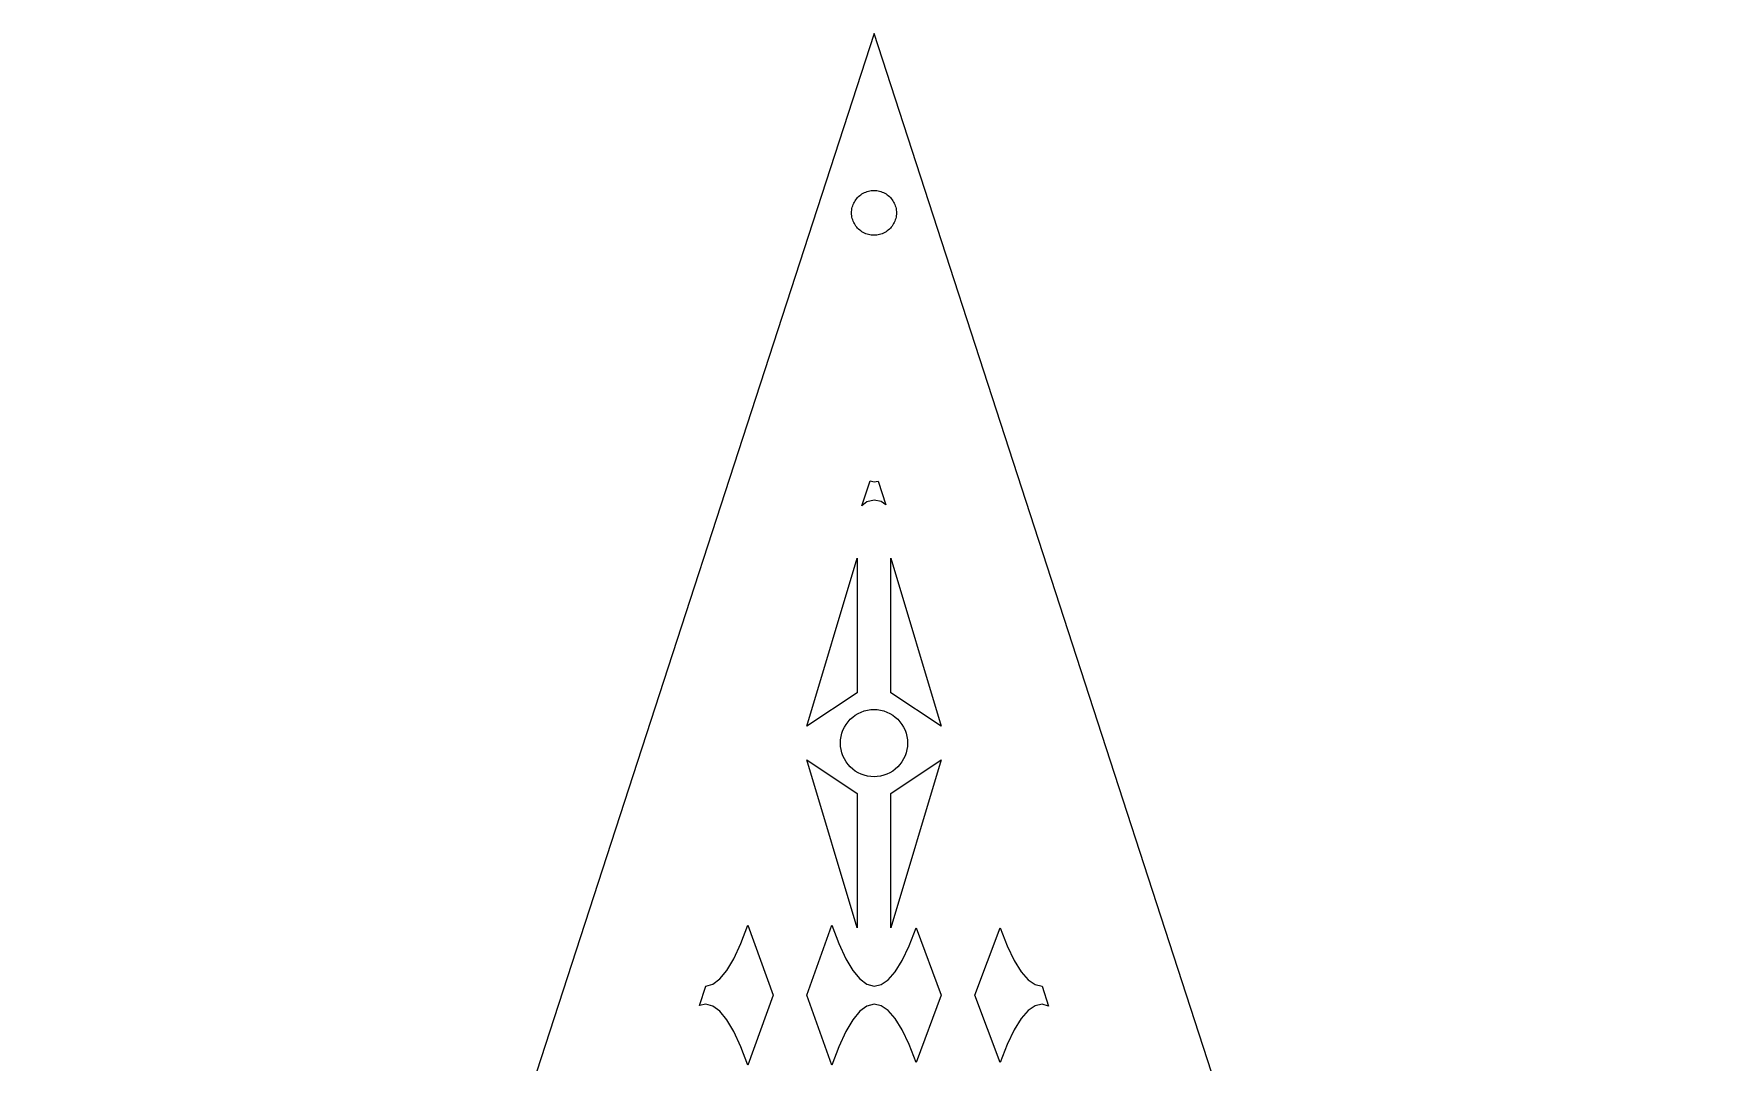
# Model space of a CAD drawing. Header units: metres. Extents: x -75 to 75, y 0 to 231.
# Drawn here: x -75 to 75, y 139 to 230.8 of the extents above; entities that cross this region are included whole.
import ezdxf

# ---------------------------------------------------------------- set-up
doc = ezdxf.new("R2010")
doc.units = ezdxf.units.M

msp = doc.modelspace()

# ---------------------------------------------------------------- linework, layer by layer
for p, q in [((0, 230.826), (-75, 0)), ((75, 0), (0, 230.826)), ((-1.68864, 215.898), (-1.61803, 216.002)), ((-1.61803, 216.002), (-1.54102, 216.101)), ((-1.54102, 216.101), (-1.45793, 216.195)), ((-1.45793, 216.195), (-1.36908, 216.284)), ((-1.36908, 216.284), (-1.27484, 216.367)), ((-1.27484, 216.367), (-1.17557, 216.444)), ((-1.17557, 216.444), (-1.07164, 216.515)), ((-1.07164, 216.515), (-0.963501, 216.579)), ((-0.963501, 216.579), (-0.851547, 216.636)), ((-0.851547, 216.636), (-0.736237, 216.686)), ((-0.736237, 216.686), (-0.618027, 216.728)), ((-0.618027, 216.728), (-0.497375, 216.763)), ((-0.497375, 216.763), (-0.374756, 216.791)), ((-0.374756, 216.791), (-0.250656, 216.81)), ((-0.250656, 216.81), (-0.12558, 216.822)), ((-0.12558, 216.822), (0, 216.826)), ((0, 216.826), (0.12558, 216.822)), ((0.12558, 216.822), (0.250656, 216.81)), ((0.250656, 216.81), (0.374756, 216.791)), ((0.374756, 216.791), (0.497375, 216.763)), ((0.497375, 216.763), (0.618027, 216.728)), ((0.618027, 216.728), (0.736237, 216.686)), ((0.736237, 216.686), (0.851547, 216.636)), ((0.851547, 216.636), (0.963501, 216.579)), ((0.963501, 216.579), (1.07164, 216.515)), ((1.07164, 216.515), (1.17557, 216.444)), ((1.17557, 216.444), (1.27484, 216.367)), ((1.27484, 216.367), (1.36908, 216.284)), ((1.36908, 216.284), (1.45793, 216.195)), ((1.45793, 216.195), (1.54102, 216.101)), ((1.54102, 216.101), (1.61803, 216.002)), ((1.61803, 216.002), (1.68864, 215.898)), ((-2, 214.826), (-1.99605, 214.952)), ((-1.99605, 214.701), (-2, 214.826)), ((-1.99605, 214.952), (-1.98422, 215.077)), ((-1.98422, 214.576), (-1.99605, 214.701)), ((-1.98422, 215.077), (-1.96457, 215.201)), ((-1.96457, 214.451), (-1.98422, 214.576)), ((-1.96457, 215.201), (-1.93716, 215.324)), ((-1.93716, 215.324), (-1.9021, 215.444)), ((-1.9021, 215.444), (-1.85954, 215.562)), ((-1.85954, 215.562), (-1.80965, 215.678)), ((-1.80965, 215.678), (-1.75261, 215.79)), ((-1.75261, 215.79), (-1.68864, 215.898)), ((1.68864, 215.898), (1.75261, 215.79)), ((1.75261, 215.79), (1.80965, 215.678)), ((1.80965, 215.678), (1.85954, 215.562)), ((1.85954, 215.562), (1.9021, 215.444)), ((1.9021, 215.444), (1.93716, 215.324)), ((1.93716, 215.324), (1.96457, 215.201)), ((1.96457, 215.201), (1.98422, 215.077)), ((1.98422, 214.576), (1.96457, 214.451)), ((1.98422, 215.077), (1.99605, 214.952)), ((1.99605, 214.701), (1.98422, 214.576)), ((1.99605, 214.952), (2, 214.826)), ((2, 214.826), (1.99605, 214.701)), ((-1.93716, 214.329), (-1.96457, 214.451)), ((-1.9021, 214.208), (-1.93716, 214.329)), ((-1.85954, 214.09), (-1.9021, 214.208)), ((-1.80965, 213.975), (-1.85954, 214.09)), ((-1.75261, 213.863), (-1.80965, 213.975)), ((-1.68864, 213.755), (-1.75261, 213.863)), ((-1.61803, 213.651), (-1.68864, 213.755)), ((-1.54102, 213.551), (-1.61803, 213.651)), ((-1.45793, 213.457), (-1.54102, 213.551)), ((-1.36908, 213.368), (-1.45793, 213.457)), ((-1.27484, 213.285), (-1.36908, 213.368)), ((-1.17557, 213.208), (-1.27484, 213.285)), ((-1.07164, 213.138), (-1.17557, 213.208)), ((-0.963501, 213.074), (-1.07164, 213.138)), ((-0.851547, 213.017), (-0.963501, 213.074)), ((-0.736237, 212.967), (-0.851547, 213.017)), ((0.851547, 213.017), (0.736237, 212.967)), ((0.963501, 213.074), (0.851547, 213.017)), ((1.07164, 213.138), (0.963501, 213.074)), ((1.17557, 213.208), (1.07164, 213.138)), ((1.27484, 213.285), (1.17557, 213.208)), ((1.36908, 213.368), (1.27484, 213.285)), ((1.45793, 213.457), (1.36908, 213.368)), ((1.54102, 213.551), (1.45793, 213.457)), ((1.61803, 213.651), (1.54102, 213.551)), ((1.68864, 213.755), (1.61803, 213.651)), ((1.75261, 213.863), (1.68864, 213.755)), ((1.80965, 213.975), (1.75261, 213.863)), ((1.85954, 214.09), (1.80965, 213.975)), ((1.9021, 214.208), (1.85954, 214.09)), ((1.93716, 214.329), (1.9021, 214.208)), ((1.96457, 214.451), (1.93716, 214.329)), ((-0.618027, 212.924), (-0.736237, 212.967)), ((-0.497375, 212.889), (-0.618027, 212.924)), ((-0.374756, 212.862), (-0.497375, 212.889)), ((-0.250656, 212.842), (-0.374756, 212.862)), ((-0.12558, 212.83), (-0.250656, 212.842)), ((0, 212.826), (-0.12558, 212.83)), ((0.12558, 212.83), (0, 212.826)), ((0.250656, 212.842), (0.12558, 212.83)), ((0.374756, 212.862), (0.250656, 212.842)), ((0.497375, 212.889), (0.374756, 212.862)), ((0.618027, 212.924), (0.497375, 212.889)), ((0.736237, 212.967), (0.618027, 212.924)), ((-1.07402, 188.688), (-0.353241, 190.906)), ((-0.353241, 190.906), (0, 190.811)), ((0, 190.811), (0.360306, 190.885)), ((0.360306, 190.885), (1.04469, 188.778)), ((-0.625046, 189.021), (-1.07402, 188.688)), ((0, 189.189), (-0.625046, 189.021)), ((0.625076, 189.062), (0, 189.189)), ((1.04469, 188.778), (0.625076, 189.062)), ((-5.99974, 169), (-1.50015, 183.999)), ((-1.50015, 183.999), (-1.50015, 172)), ((1.50015, 172), (1.50015, 183.999)), ((1.50015, 183.999), (5.99974, 169)), ((-1.50015, 172), (-5.99974, 169)), ((5.99974, 169), (1.50015, 172)), ((-2.31891, 169.403), (-2.1212, 169.621)), ((-2.1212, 169.621), (-1.90308, 169.819)), ((-1.90308, 169.819), (-1.66663, 169.994)), ((-1.66663, 169.994), (-1.41409, 170.146)), ((-1.41409, 170.146), (-1.14798, 170.271)), ((-1.14798, 170.271), (-0.870804, 170.371)), ((-0.870804, 170.371), (-0.585205, 170.442)), ((-0.585205, 170.442), (-0.294022, 170.485)), ((-0.294022, 170.485), (0, 170.5)), ((0, 170.5), (0.294067, 170.485)), ((0.294067, 170.485), (0.585266, 170.442)), ((0.585266, 170.442), (0.870819, 170.371)), ((0.870819, 170.371), (1.14799, 170.271)), ((1.14799, 170.271), (1.41412, 170.146)), ((1.41412, 170.146), (1.66664, 169.994)), ((1.66664, 169.994), (1.90311, 169.819)), ((1.90311, 169.819), (2.12123, 169.621)), ((2.12123, 169.621), (2.31894, 169.403)), ((-2.98537, 167.794), (-2.94218, 168.085)), ((-2.94218, 168.085), (-2.87068, 168.371)), ((-2.87068, 168.371), (-2.77148, 168.648)), ((-2.77148, 168.648), (-2.64561, 168.914)), ((-2.64561, 168.914), (-2.49428, 169.167)), ((-2.49428, 169.167), (-2.31891, 169.403)), ((2.31894, 169.403), (2.49431, 169.167)), ((2.49431, 169.167), (2.64565, 168.914)), ((2.64565, 168.914), (2.7715, 168.648)), ((2.7715, 168.648), (2.8707, 168.371)), ((2.8707, 168.371), (2.94223, 168.085)), ((2.94223, 168.085), (2.98541, 167.794)), ((-2.99986, 167.5), (-2.98537, 167.794)), ((-2.9854, 167.206), (-2.99986, 167.5)), ((-2.9422, 166.915), (-2.9854, 167.206)), ((-2.87068, 166.629), (-2.9422, 166.915)), ((-2.77148, 166.352), (-2.87068, 166.629)), ((2.8707, 166.629), (2.7715, 166.352)), ((2.9422, 166.915), (2.8707, 166.629)), ((2.9854, 167.206), (2.9422, 166.915)), ((2.99986, 167.5), (2.9854, 167.206)), ((2.98541, 167.794), (2.99986, 167.5)), ((-5.99974, 166), (-1.50015, 163)), ((-1.50015, 151.001), (-5.99974, 166)), ((-2.64561, 166.086), (-2.77148, 166.352)), ((-2.49428, 165.833), (-2.64561, 166.086)), ((-2.31891, 165.597), (-2.49428, 165.833)), ((-2.1212, 165.379), (-2.31891, 165.597)), ((-1.90308, 165.181), (-2.1212, 165.379)), ((-1.66663, 165.006), (-1.90308, 165.181)), ((-1.41409, 164.854), (-1.66663, 165.006)), ((1.66664, 165.006), (1.41412, 164.854)), ((1.50015, 163), (5.99974, 166)), ((5.99974, 166), (1.50015, 151.001)), ((1.90311, 165.181), (1.66664, 165.006)), ((2.1212, 165.379), (1.90311, 165.181)), ((2.31894, 165.597), (2.1212, 165.379)), ((2.49428, 165.833), (2.31894, 165.597)), ((2.64565, 166.086), (2.49428, 165.833)), ((2.7715, 166.352), (2.64565, 166.086)), ((-1.14798, 164.728), (-1.41409, 164.854)), ((-0.870804, 164.629), (-1.14798, 164.728)), ((-0.585251, 164.558), (-0.870804, 164.629)), ((-0.294037, 164.515), (-0.585251, 164.558)), ((0, 164.5), (-0.294037, 164.515)), ((0.294037, 164.515), (0, 164.5)), ((0.58522, 164.558), (0.294037, 164.515)), ((0.870819, 164.629), (0.58522, 164.558)), ((1.14799, 164.728), (0.870819, 164.629)), ((1.41412, 164.854), (1.14799, 164.728)), ((-1.50015, 163), (-1.50015, 151.001)), ((1.50015, 151.001), (1.50015, 163)), ((-11.8749, 149.602), (-11.25, 151.245)), ((-11.25, 151.245), (-9.00018, 145)), ((-5.99982, 145), (-3.75, 151.245)), ((-3.75, 151.245), (-3.12512, 149.602)), ((3.12515, 149.397), (3.75, 151)), ((3.75, 151), (5.99982, 145)), ((9.00018, 145), (11.25, 151)), ((11.25, 151), (11.8748, 149.397)), ((-12.4999, 148.254), (-11.8749, 149.602)), ((-3.12512, 149.602), (-2.50012, 148.254)), ((2.50014, 148.09), (3.12515, 149.397)), ((11.8748, 149.397), (12.4998, 148.09)), ((-13.7499, 146.443), (-13.1249, 147.201)), ((-13.1249, 147.201), (-12.4999, 148.254)), ((-2.50012, 148.254), (-1.87511, 147.201)), ((-1.87511, 147.201), (-1.25011, 146.443)), ((1.25011, 146.361), (1.87511, 147.078)), ((1.87511, 147.078), (2.50014, 148.09)), ((12.4998, 148.09), (13.1249, 147.078)), ((13.1249, 147.078), (13.7499, 146.361)), ((-15.5704, 144.073), (-15.0051, 145.812)), ((-15.0051, 145.812), (-15, 145.811)), ((-15, 145.811), (-14.3749, 145.979)), ((-14.3749, 145.979), (-13.7499, 146.443)), ((-1.25011, 146.443), (-0.625046, 145.979)), ((-0.625046, 145.979), (0, 145.811)), ((0, 145.811), (0.625076, 145.938)), ((0.625076, 145.938), (1.25011, 146.361)), ((13.7499, 146.361), (14.3749, 145.938)), ((14.3749, 145.938), (15, 145.811)), ((15, 145.811), (15.0051, 145.813)), ((15.0051, 145.813), (15.5837, 144.032)), ((-15, 144.189), (-15.5704, 144.073)), ((-14.3749, 144.021), (-15, 144.189)), ((-13.7499, 143.557), (-14.3749, 144.021)), ((-9.00018, 145), (-11.25, 138.755)), ((-3.75, 138.755), (-5.99982, 145)), ((-0.625046, 144.021), (-1.25011, 143.557)), ((0, 144.189), (-0.625046, 144.021)), ((0.625076, 144.062), (0, 144.189)), ((1.25011, 143.639), (0.625076, 144.062)), ((5.99982, 145), (3.75, 139)), ((11.25, 139), (9.00018, 145)), ((14.3749, 144.062), (13.7499, 143.639)), ((15, 144.189), (14.3749, 144.062)), ((15.5837, 144.032), (15, 144.189)), ((-13.1249, 142.799), (-13.7499, 143.557)), ((-12.4999, 141.746), (-13.1249, 142.799)), ((-1.87511, 142.799), (-2.50012, 141.746)), ((-1.25011, 143.557), (-1.87511, 142.799)), ((1.87511, 142.922), (1.25011, 143.639)), ((2.50014, 141.91), (1.87511, 142.922)), ((13.1249, 142.922), (12.4998, 141.91)), ((13.7499, 143.639), (13.1249, 142.922)), ((-11.8749, 140.398), (-12.4999, 141.746)), ((-2.50012, 141.746), (-3.12512, 140.398)), ((3.12515, 140.603), (2.50014, 141.91)), ((12.4998, 141.91), (11.8748, 140.603)), ((-11.25, 138.755), (-11.8749, 140.398)), ((-3.12512, 140.398), (-3.75, 138.755)), ((3.75, 139), (3.12515, 140.603)), ((11.8748, 140.603), (11.25, 139))]:
    msp.add_line(p, q)

doc.saveas('drawing.dxf')
